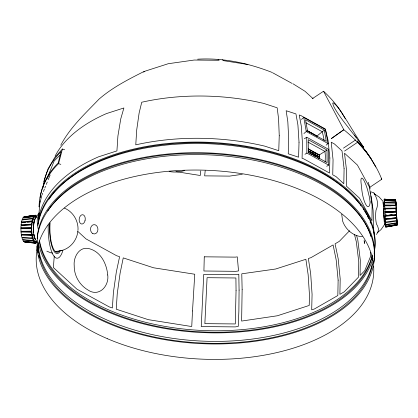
<?xml version="1.0" encoding="UTF-8"?>
<svg xmlns="http://www.w3.org/2000/svg" width="418" height="418" viewBox="0 0 418 418"><rect width="100%" height="100%" fill="white"/><g stroke="black" fill="none" stroke-linecap="round" stroke-linejoin="round"><path stroke-width="0.63" d="M36.214 241.646C37.223 243.375 34.61 243.903 35.457 241.839M35.514 216.592L35.389 215.213L23.904 216.832L35.514 215.228M370.756 252.247L370.709 256.067L364.757 270.65L360.065 275.499L360.295 260.158L357.865 240.402L356.575 235.381M35.222 243.14L34.386 242.534L23.648 241.395L24.401 241.991L35.222 243.14L35.248 241.719M35.723 216.712L35.749 215.291L24.881 216.759M31.355 227.685L31.496 224.879L21.041 225.464L20.9 227.988L31.778 227.841L20.9 227.988M325.167 161.891L325.361 155.553L324.922 151.373L307.946 142.063M397.011 223.003L397.1 225.036L385.845 227.047L385.762 225.119M36.486 241.562L35.514 241.87L34.548 241.317C30.822 234.07 30.409 224.017 34.49 216.869L35.457 216.561L36.423 217.114M38.059 228.536C37.547 223.975 35.927 218.98 38.963 214.789M385.093 211.78L396.416 211.257L385.093 211.78L385.067 211.351M36.888 250.695L37.615 235.261M77.988 230.381C78.657 221.091 73.082 211.607 64.382 208.112M341.715 214.262L342.614 221.028C345.43 229.451 353.299 236.274 362.322 236.687M21.48 225.276L21.088 224.769L21.422 222.486L31.92 221.577L31.564 224.132L31.967 224.649L21.48 225.276L21.527 224.68M54.267 256.046L53.368 267.536L76.886 289.141L109.239 306.916L112.39 307.941L113.403 292.495L116.324 272.04L119.6 256.699L116.617 255.722L85.977 238.892L77.445 231.055M34.386 242.534L34.495 241.233M36.476 217.198L36.585 215.897L35.749 215.291M38.66 220.793L38.524 218.87L39.773 203.707L41.779 195.551M39.778 202.239L39.893 200.953M40.18 197.751C41.805 184.552 48.723 172.279 58.144 163.004L61.143 151.572C51.461 161.144 44.298 173.904 43.07 187.593M43.488 185.963L43.66 184.056M34.161 242.268L33.393 240.956L22.75 239.974L23.445 241.202L34.161 242.268L34.297 240.935M200.744 170.967L200.279 175.497L175.926 171.636M205.191 170.685L204.658 175.863L229.602 176.114L242.262 174.316M21.955 222.162L21.867 222.695L21.522 221.869L22.018 219.978L32.583 218.802L32.865 219.816M33.393 240.956L33.597 239.812M396.457 211.968L385.124 212.626L396.457 211.968L397.048 224.837M33.194 240.507L32.541 238.579L21.982 237.826L22.562 239.608L33.194 240.507L33.43 239.357M32.395 221.775L32.04 220.929L32.583 218.802M77.811 231.682C76.776 240.596 69.926 248.783 61.065 250.622M39.564 205.118L39.083 206.947C39.177 190.551 46.816 174.881 58.583 163.652L62.423 149.027L64.675 149.759M32.541 238.579L32.829 237.67M43.89 181.516L47.892 169.123L54.648 157.623L62.423 149.027M384.22 199.156L395.668 200.029L384.226 199.146L384.309 201.309L384.231 200.034M32.379 237.978L31.888 235.569L32.238 234.947L21.752 234.493L21.396 235.109L21.825 237.314L32.379 237.978L32.698 237.084M34.631 220.192L35.185 219.016M32.75 218.285L33.445 216.733L22.797 218.107L22.164 219.476L32.75 218.285L33.032 219.403M43.415 191.543L44.371 189.171M44.851 187.985L45.572 186.209M46.288 184.432L47.25 182.06M46.858 178.914L54.188 160.951L60.239 154.937M42.014 194.976L42.714 193.262M48.211 179.693L50.134 174.996M60.762 145.213C70.146 127.302 85.199 113.602 98.988 99.165C112.473 87.43 128.514 79.289 144.393 71.306M21.025 231.995L31.481 232.121L31.872 231.833L21.422 231.724L21.025 231.995L21.281 234.482L31.778 234.848L32.155 234.273M35.096 218.53L39.146 212.945M33.837 217.7C32.881 216.592 35.086 214.225 34.548 216.848M37.322 242.038L36.528 242.915L36.429 241.583M349.558 230.736L339.217 241.426L335.064 243.809L338.193 258.768L340.195 278.931L339.897 294.335L344.286 291.816L358.524 277.097L358.759 261.746L356.361 241.959L354.454 234.404M376.461 234.488L377.882 232.162L378.551 229.121L377.611 226.081L376.419 223.923C375.489 219.387 375.359 214.685 376.033 210.102C378.525 205.186 377.668 199.679 375.061 195.133L373.958 192.964L375.233 194.804M301.446 119.459L303.797 117.448L325.538 129.47L327.999 143.562L326.124 145.171M303.907 133.546L306.258 131.534L303.797 117.448M377.402 232.654L381.038 229.597L384.44 224.732L383.562 208.697M324.3 130.097L326.254 141.284L307.496 130.907L305.542 119.726L324.3 130.097L316.996 135.986L306.937 130.421M331.26 138.692L343.826 129.726L323.532 91.249L312.189 98.768M331.312 138.546L343.826 129.726C360.044 142.872 374.1 159.577 381.759 179.27L369.705 187.374M343.465 148.144L355.629 139.936M344.568 151.07L357.259 142.501M304.335 138.786L306.723 137.235L328.47 149.257L328.616 165.089L326.704 166.333M304.957 154.31L306.869 153.066L306.723 137.235M319.415 158.793L319.378 154.885L326.991 150.062L308.233 139.69L308.348 152.256L327.106 162.633L326.991 150.062M384.367 224.435L384.361 223.844M143.567 72.079L145.26 71.107L168.24 63.719L194.192 60.035L219.136 60.286L218.065 59.393M20.968 231.3L31.841 231.123L31.428 231.337L20.968 231.3L20.905 228.709L31.752 228.547L31.35 228.474L31.428 231.337M387.679 226.593L395.809 225.145M397.016 223.745L397.1 225.135L385.84 227.105L385.73 225.579L385.845 227.047M56.033 251.469L57.203 251.265M389.539 226.128L390.793 225.913M392.042 225.699L393.296 225.48M394.545 225.265L395.799 225.051M385.84 226.483L397.1 224.576M55.453 251.568L62.752 250.33M396.886 220.124L397.027 222.747L385.767 224.508L385.694 222.925M397.048 223.186L397.09 224.294L385.835 226.227L385.788 224.952L397.048 223.186L396.975 222.005M34.443 215.51L23.701 217.01L22.974 217.757L33.649 216.393M396.948 221.07L385.678 222.616L385.438 218.186M385.589 221.148L385.652 222.015L396.922 220.495L396.734 217.12M396.645 215.265L385.344 216.205L385.312 215.892L396.614 214.956L396.645 215.265L396.776 217.7L385.48 218.969L385.548 220.009M385.527 219.633L396.813 218.368M385.448 218.353L385.49 218.922L396.776 217.7M23.084 222.58L25.519 222.35M21.522 221.869L32.04 220.929M27.384 222.188L30.514 221.927M389.832 214.847L392.288 214.653M395.355 214.408L396.609 214.549L385.302 215.427L386.77 215.087L385.265 215.014L384.534 202.85L395.914 203.164L396.045 205.139L384.675 204.998L384.555 203.148M21.088 224.769L31.564 224.132M384.926 208.969L384.947 209.381L384.926 208.969L396.269 208.707L396.483 212.642M20.905 228.709L31.747 228.74M384.879 208.221L396.227 208.049L396.238 208.519L384.894 208.702L384.853 207.824M391.143 205.865L384.712 205.792L384.675 204.998M396.217 208.316L396.081 205.708L384.717 205.656L384.748 206.419M197.625 59.189C223.113 57.7 248.287 63.108 271.935 72.371M395.935 203.785L395.778 201.257L384.382 200.744L384.497 202.333L395.883 202.73L396.682 216.325M21.396 235.109L31.888 235.569M395.752 200.99L395.679 200.117L384.278 199.485L384.356 200.4L395.752 200.99L395.841 202.495M385.072 211.717L386.582 211.837M384.884 208.509L386.394 208.671M26.663 242.053L24.615 241.996L35.457 243.203M28.591 242.257L30.519 242.456M32.447 242.659L34.375 242.858M385.203 205.682L386.211 205.797M52.595 253.026L50.777 252.806L46.826 251.155M30.488 231.823L31.883 232.032M247.874 64.513L223.52 60.652L222.444 59.758M30.848 234.895L32.264 235.13M31.909 237.664L32.865 237.826M58.583 163.652L60.835 164.384M370.75 191.778L373.765 192.818M305.882 122.74L322.278 131.727L323.772 138.112L323.95 140.469M272.505 72.685L291.91 83.344M306.258 131.534L327.999 143.562M308.202 148.703L319.378 154.885M306.869 153.066L328.616 165.089M292.866 83.699L305.046 91.307L313.087 98.695M374.178 193.712L379.136 196.977L383.081 201.424L383.452 206.936L383.097 202.155M323.532 91.249C332.132 99.123 339.604 108.299 345.216 118.54M31.496 224.879L31.888 225.302M356.361 137.632L354.229 135.03L363.754 147.288L362.991 146.342A26.914 0.564 58.5 0 1 359.856 141.618L356.554 136.425A26.914 0.564 58.5 0 1 350.806 127.176A27.144 0.57 58.5 0 1 346.83 120.666C342.499 114.636 339.223 107.269 333.209 102.713L332.733 103.241L333.371 105.524A26.825 3.475 51.3 0 0 336.866 111.82A26.825 3.475 51.3 0 0 342.802 120.363L347.415 126.335A27.316 2.539 53.2 0 0 354.25 135.071M371.283 159.049L366.926 152.69L357.233 140.965L365.985 151.206L370.348 157.586L375.782 167.033M381.388 178.679L381.759 179.27M384.299 200.567L384.539 203.242M31.92 221.577L32.264 222.324M34.819 238.056L33.811 234.038A11.223 3.313 89.2 0 0 34.809 238.004M35.19 239.018L34.987 238.479A11.223 3.313 89.2 0 0 35.776 239.77M368.237 182.274L370.17 188.434M397.1 225.135L396.975 223.473M370.573 192.745L370.792 194.004M33.445 216.733L33.644 217.95M371.121 195.885L373.102 210.181L373.802 232.042A23.842 0.925 89.2 0 0 374.538 235.58M31.778 234.848L31.481 232.121M396.149 210.641L396.233 212.339L396.081 209.381M396.081 209.69L396.112 209.998M395.992 204.846L395.778 202.077L395.877 205.259M396.886 222.209L396.954 222.872L396.901 220.678M21.37 231.086L21.422 231.724M395.862 202.74L395.715 201.136L395.862 205.52M385.709 225.861L385.788 226.77L385.709 225.38M396.881 222.71L396.954 223.693M396.86 219.612L396.922 220.495M395.841 204.83L395.7 202.207L395.773 203.336M396.708 219.925L396.489 216.435L396.745 220.249M383.327 204.261L383.876 213.985M395.757 202.944L395.642 200.656M396.954 221.618L397.027 222.747M385.694 223.4L385.788 224.952M395.632 200.379L395.721 201.951M384.309 201.309L384.215 199.208L395.632 199.914L395.71 201.288M383.651 209.272L384.158 218.201M383.943 215.354L384.288 220.741M34.673 215.369L34.757 216.78M395.632 199.814L395.71 201.21M397.022 223.667L397.1 225.036M396.259 212.37L396.05 208.629M395.679 200.117L395.741 201.382M385.302 215.427L385.276 215.004L385.49 218.922M384.278 199.485L384.356 200.88M384.262 199.334L384.335 200.682M384.22 220.589L384.304 222.089M384.356 200.4L384.45 202.009M385.636 221.681L385.652 222.015M384.497 202.333L384.55 203.383M396.807 218.713L396.875 220.187M395.914 203.164L395.961 204.188M385.584 221.012L385.772 225.694M384.534 202.85L384.586 203.9M396.619 218.499L396.651 219.246M396.651 219.022L396.687 219.811M33.539 232.105L33.466 226.227L34.48 220.615A11.223 3.313 89.2 0 0 33.759 223.829M396.269 208.707L396.28 209.125M21.313 228.139L21.313 228.792M37.427 235.256A168.924 94.458 2.7 0 1 220.5 153.667A168.924 94.458 2.7 0 1 373.687 262.603M39.464 258.047A168.924 94.458 2.7 0 1 38.743 255.471M38.142 252.874A168.924 94.458 2.7 0 1 37.568 249.609M38.012 224.001A168.924 94.458 2.7 0 1 221.571 143.102A168.924 94.458 2.7 0 1 374.183 251.991M372.438 264.427A167.759 93.81 2.7 0 1 196.873 342.755A167.759 93.81 2.7 0 1 38.08 243.71M373.222 266.355A168.924 94.458 2.7 0 1 197.5 343.444A168.924 94.458 2.7 0 1 36.977 246.291M37.192 238.469A168.924 94.458 2.7 0 1 218.165 155.418A168.924 94.458 2.7 0 1 373.807 263.319M55.082 156.16A159.848 89.389 2.7 0 1 106.491 113.571L123.895 107.975L120.75 118.895L117.923 135.96L116.925 150.908L98.549 156.813A168.788 94.384 2.7 0 0 38.524 218.87M372.527 262.499A167.759 93.81 2.7 0 1 198.122 340.895A167.759 93.81 2.7 0 1 38.184 243.083M47.757 210.954A167.759 93.81 2.7 0 1 219.941 154.273A167.759 93.81 2.7 0 1 370.991 236.75M37.944 225.448A168.924 94.458 2.7 0 1 221.503 144.544A168.924 94.458 2.7 0 1 374.115 253.439M372.976 258.293A168.924 94.458 2.7 0 1 207.48 332.765A168.924 94.458 2.7 0 1 39.898 248.882M39.705 248.24A168.924 94.458 2.7 0 1 38.446 243.057M372.37 254.902A167.759 93.81 2.7 0 1 203.435 330.523A167.759 93.81 2.7 0 1 39.548 240.93M48.995 199.219A167.759 93.81 2.7 0 1 200.64 142.742A167.759 93.81 2.7 0 1 359.339 203.399M360.175 204.491A167.759 93.81 2.7 0 1 360.99 205.588M363.294 208.927A167.759 93.81 2.7 0 1 364.021 210.055M364.715 211.184A167.759 93.81 2.7 0 1 366.664 214.606M367.265 215.751A167.759 93.81 2.7 0 1 368.65 218.63M370.097 222.099A167.759 93.81 2.7 0 1 370.531 223.254M372.448 255.743A167.759 93.81 2.7 0 1 202.756 331.944A167.759 93.81 2.7 0 1 39.261 241.076M313.646 134.439A1.212 0.57 49.4 0 1 315.203 135.584M315.292 135.714A1.212 0.57 49.4 0 1 315.998 135.484A1.212 0.57 49.4 0 1 316.99 136.571M311.76 133.567A1.212 0.57 49.4 0 1 313.281 134.335M309.931 132.746A1.212 0.57 49.4 0 1 310.631 132.522A1.212 0.57 49.4 0 1 311.629 133.608M308.285 131.477A1.212 0.57 49.4 0 1 309.707 132.36M307.058 130.541A1.212 0.57 49.4 0 1 307.293 130.688M307.523 130.886A1.212 0.57 49.4 0 1 307.92 131.372M364.454 241.594A29.114 0.287 86.7 0 1 364.141 240.235M184.782 170.455A29.114 25.08 -28.1 0 1 169.138 171.49M33.607 232.366A11.223 3.313 89.2 0 1 33.571 225.438M60.432 250.732A24.453 7.216 89.2 0 1 52.569 248.339A24.453 7.216 89.2 0 1 49.69 223.123M36.606 240.768A11.704 3.454 89.2 0 1 33.283 229.696A11.704 3.454 89.2 0 1 35.943 217.59M59.607 250.638A23.194 6.845 89.2 0 1 52.433 246.374A23.194 6.845 89.2 0 1 50.092 222.846M62.899 250.455A29.114 8.59 89.2 0 1 53.112 254.87A29.114 8.59 89.2 0 1 48.211 224.858M308.285 149.064A1.212 0.705 57 0 1 308.186 150.532M314.279 155.752A1.212 0.705 57 0 1 314.373 154.279A1.212 0.705 57 0 1 315.705 155.527A1.212 0.705 57 0 1 314.921 156.353M314.686 156.207A1.212 0.705 57 0 1 314.472 156.003M312.492 154.764A1.212 0.705 57 0 1 312.413 153.359A1.212 0.705 57 0 1 313.667 153.981A1.212 0.705 57 0 1 313.74 155.386M311.572 154.456A1.212 0.705 57 0 1 311.112 154.232M310.898 154.023A1.212 0.705 57 0 1 310.705 153.777M310.553 153.5A1.212 0.705 57 0 1 310.799 152.304A1.212 0.705 57 0 1 312.032 153.265A1.212 0.705 57 0 1 311.781 154.461M317.852 157.727A1.212 0.705 57 0 1 317.884 156.269A1.212 0.705 57 0 1 319.216 157.314A1.212 0.705 57 0 1 318.72 158.412M316.259 156.99A1.212 0.705 57 0 1 315.893 155.418A1.212 0.705 57 0 1 317.178 155.872A1.212 0.705 57 0 1 317.314 157.361M309.325 153.239A1.212 0.705 57 0 1 309.111 153.035M308.918 152.784A1.212 0.705 57 0 1 308.892 151.353A1.212 0.705 57 0 1 310.198 152.183A1.212 0.705 57 0 1 309.994 153.474M308.301 151.013A1.212 0.705 57 0 1 308.207 152.486M318.631 158.443A1.212 0.705 57 0 1 318.85 158.647M311.253 154.341A1.212 0.705 57 0 1 311.483 154.493M242.137 289.664L241.625 321.061L277.364 315.773L309.215 305.448L309.477 295.228L308.144 274.71L305.882 259.291L275.687 268.999L241.776 273.811L242.137 289.664M239.08 290.097L238.877 310.955L238.26 326.458L235.162 326.902L201.241 326.562L203.749 274.328L235.872 274.652L238.809 274.234L239.08 290.097M236.055 290.526L235.282 323.95L204.867 323.647L207.077 277.693L235.909 277.98L236.055 290.526M372.125 205.666L371.931 220.835L359.6 198.247L346.355 186.078L346.626 171.019L344.495 153.197L357.411 165.063L369.439 187.092L372.125 205.666M338.131 280.117L337.828 295.521L314.42 308.965L311.697 309.842L312.079 294.392L310.694 273.894L308.353 258.496L310.935 257.666L333.104 244.932L336.182 259.928L338.131 280.117M344.092 168.684L343.81 183.737L336.082 176.642L332.744 174.808L333.062 159.78L331.223 142.204L334.473 143.991L342.008 150.914L344.092 168.684M204.271 256.819L203.911 271L235.836 271.324L238.521 270.942L237.304 256.866L235.412 257.133L204.271 256.819M329.854 158.02L329.525 173.042L303.729 158.866L302.073 158.323L302.486 143.353L301.31 126.131L299.241 115.002L300.808 115.514L325.241 128.937L328.083 140.479L329.854 158.02M299.022 142.219L298.598 157.189L288.242 153.808L288.702 138.849L287.824 121.727L286.142 110.723L295.949 113.926L297.919 125.024L299.022 142.219M279.245 135.761L278.759 150.71L264.751 146.138A168.788 94.384 2.7 0 0 135.766 144.847L136.712 129.92L139.126 112.985L141.744 102.238A159.848 89.389 2.7 0 1 263.894 103.46L277.16 107.792L278.571 118.707L279.245 135.761M192.51 310.961L191.747 326.468L191.167 326.458L148.218 319.645L116.241 309.2L117.244 293.755L120.086 273.267L123.247 257.89L153.531 267.781L194.757 274.239L192.51 310.961M107.734 274.981C109.317 286.121 98.815 297.511 87.905 289.951C79.441 284.987 74.085 275.582 74.211 265.775C73.244 256.871 79.598 245.565 89.875 248.867C101.14 252.169 106.694 264.098 107.734 274.981M370.113 201.978L370.04 203.085A14.682 3.684 80.5 0 1 365.698 204.329A14.682 3.684 80.5 0 1 361.612 187.651L361.225 184.296A15.027 2.644 74.5 0 1 361.345 178.293L361.993 178.078L362.881 178.826A14.52 2.555 74.5 0 1 367.516 189.594L369.376 196.951L370.113 201.978M85.006 220.761L84.598 221.859A4.661 3.02 -83.5 0 1 81.003 223.792L80.319 223.28A4.661 3.02 -83.5 0 1 79.66 217.219A4.661 3.02 -83.5 0 1 83.647 215.077A4.661 3.02 -83.5 0 1 85.006 220.761M92.786 233.552L91.95 232.925A4.661 3.71 88 0 1 92.53 225.114A4.661 3.71 88 0 1 97.937 229.189A4.661 3.71 88 0 1 92.786 233.552M107.661 338.81A168.924 94.458 2.7 0 0 373.081 278.759A168.924 94.458 2.7 0 0 134.209 176.615A168.924 94.458 2.7 0 0 107.661 338.81M313.96 152.967A1.212 0.705 57 0 0 315.339 154.488A1.212 0.705 57 0 0 315.24 152.769A1.212 0.705 57 0 0 313.96 152.967M315.747 153.955A1.212 0.705 57 0 0 317.126 155.475A1.212 0.705 57 0 0 317.027 153.756A1.212 0.705 57 0 0 315.747 153.955M317.534 154.942A1.212 0.705 57 0 0 318.913 156.463A1.212 0.705 57 0 0 318.814 154.744A1.212 0.705 57 0 0 317.534 154.942M312.173 151.98A1.212 0.705 57 0 0 313.552 153.5A1.212 0.705 57 0 0 313.453 151.776A1.212 0.705 57 0 0 312.173 151.98M310.386 150.992A1.212 0.705 57 0 0 311.765 152.513A1.212 0.705 57 0 0 311.666 150.788A1.212 0.705 57 0 0 310.386 150.992M308.599 150.005A1.212 0.705 57 0 0 309.978 151.52A1.212 0.705 57 0 0 309.879 149.801A1.212 0.705 57 0 0 308.599 150.005"/></g></svg>
